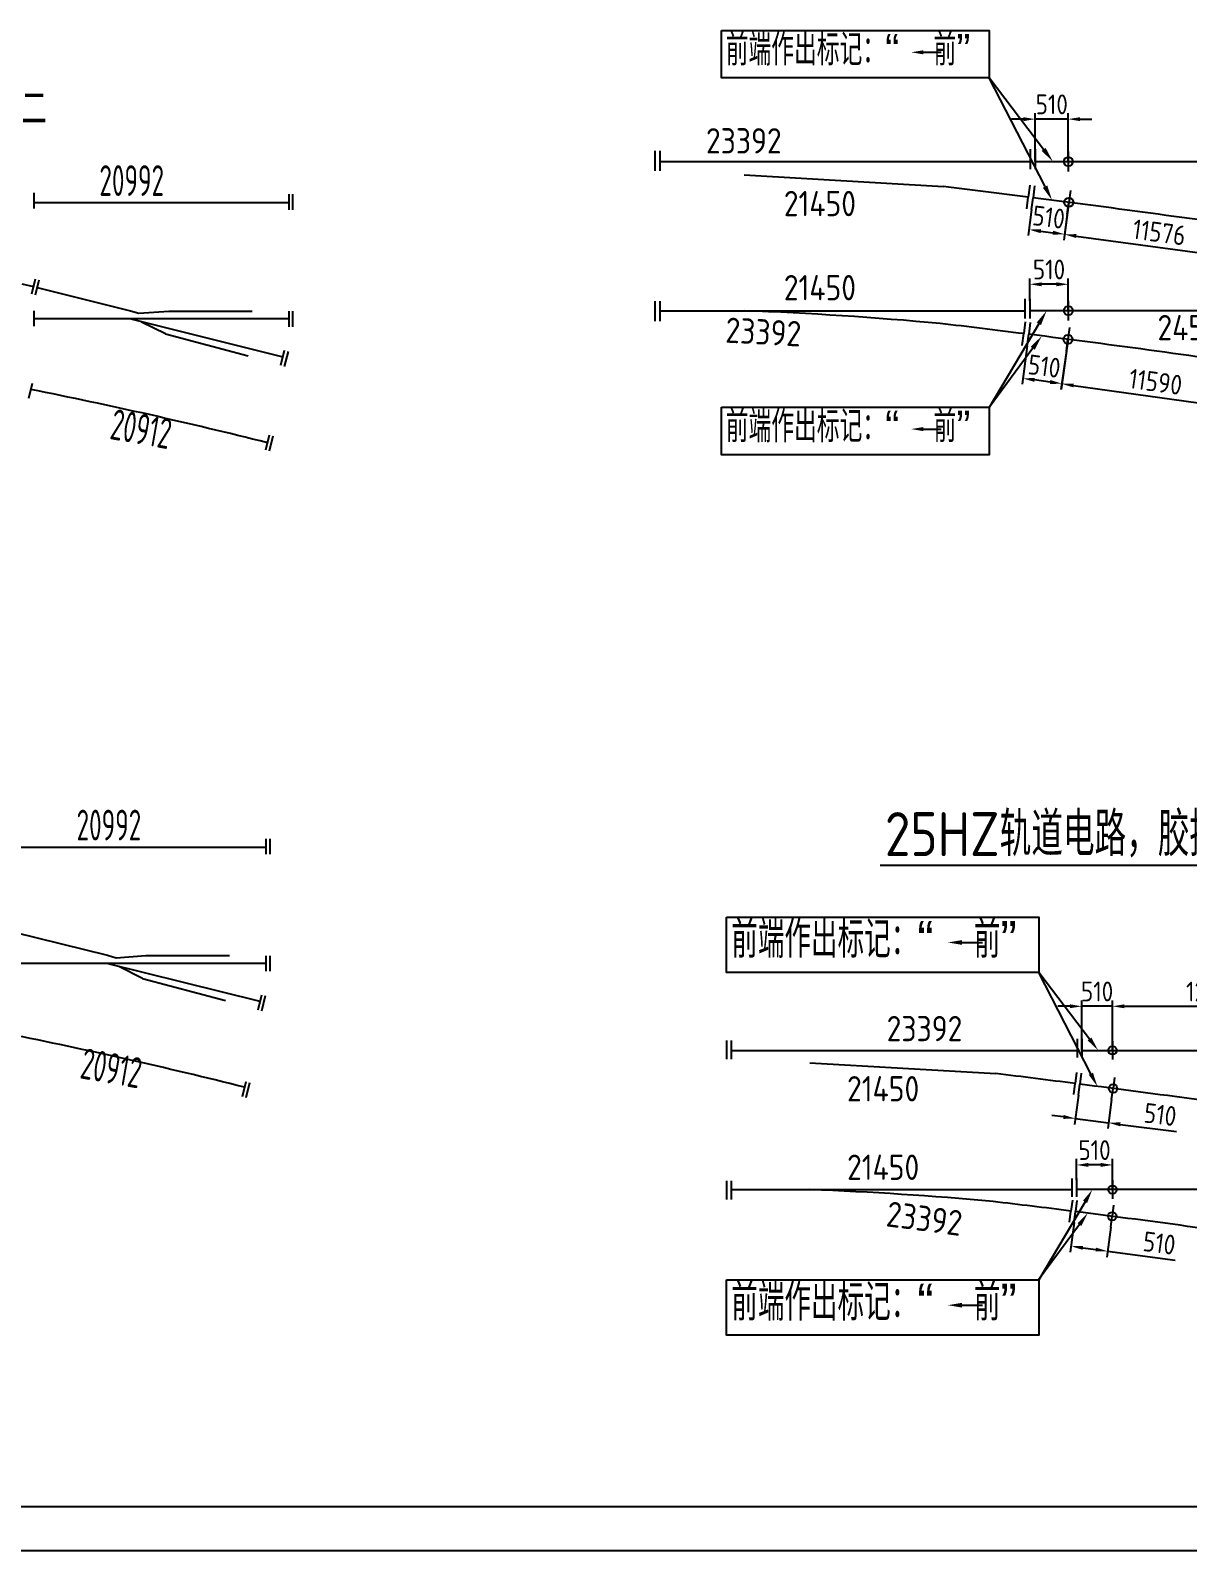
# Model space of a CAD drawing. Header units: millimetres. Extents: x 88099 to 263099, y -144739 to -10699.
# Drawn here: x 199889 to 213056, y -40399 to -23101 of the extents above; entities that cross this region are included whole.
import ezdxf
from ezdxf import colors
from ezdxf.entities.mleader import LeaderData, LeaderLine
from ezdxf.math import Vec2, Vec3

# ---------------------------------------------------------------- set-up
doc = ezdxf.new("R2010")
doc.units = ezdxf.units.MM
doc.layers.get('0').update_dxf_attribs({"color": 1})
doc.layers.get('Defpoints').update_dxf_attribs({"color": 252})
for name, color, linetype in [('4', 7, 'Continuous'), ('尺寸线层', 7, 'Continuous'), ('粗实线层', 1, 'Continuous'), ('细实线层', 7, 'Continuous')]:
    doc.layers.add(name, color=color, linetype=linetype)
doc.styles.add('HZ', font='gbenor.shx', dxfattribs={"width": 0.7, "bigfont": 'gbcbig.shx'})
doc.styles.get("Standard").update_dxf_attribs({"font": 'gbenor.shx', "bigfont": 'gbcbig.shx'})
doc.dimstyles.new('ISO-25', dxfattribs={"dimtxt": 3.5, "dimasz": 2, "dimexe": 0.75, "dimexo": 0, "dimtad": 1, "dimdec": 1, "dimtxsty": 'Standard', "dimcen": 2.5, "dimclrd": 2, "dimclre": 2, "dimclrt": 2, "dimadec": 0, "dimazin": 0, "dimtfac": 1, "dimtdec": 1, "dimtmove": 0, "dimatfit": 3, "dimfxl": 1, "dimarcsym": 0})

# ---------------------------------------------------------------- blocks, each defined once
blk = doc.blocks.new('*D98')
at = {"layer": 'Defpoints', "color": 0, "transparency": 16777216}
for p in [(211260, -25990), (211260, -26177), (211698, -26291)]:
    blk.add_point(p, dxfattribs=at)
at = {"layer": '细实线层', "color": 7, "lineweight": -2, "transparency": 16777216}
for p, q in [((211260, -26177), (211260, -25923)), ((211698, -26291), (211698, -25923)), ((211563, -25990), (211395, -25990))]:
    blk.add_line(p, q, dxfattribs=at)
at = {"layer": '细实线层', "color": 7, "transparency": 16777216}
for points in [[(211395, -25968), (211395, -26013), (211260, -25990)], [(211563, -25968), (211563, -26013), (211698, -25990)]]:
    blk.add_solid(points, dxfattribs=at)
at = {"layer": '细实线层', "color": 2, "transparency": 16777216, "insert": (211479, -25822), "char_height": 225, "attachment_point": 5}
blk.add_mtext('510', dxfattribs=at)
blk = doc.blocks.new('*D128')
at = {"layer": 'Defpoints', "color": 0, "transparency": 16777216}
for p in [(211322, -24111), (211322, -24593), (211698, -24593)]:
    blk.add_point(p, dxfattribs=at)
at = {"layer": '细实线层', "color": 7, "lineweight": -2, "transparency": 16777216}
for p, q in [((211187, -24111), (211052, -24111)), ((211322, -24593), (211322, -24044)), ((211698, -24111), (211322, -24111)), ((211698, -24593), (211698, -24044)), ((211833, -24111), (211968, -24111))]:
    blk.add_line(p, q, dxfattribs=at)
at = {"layer": '细实线层', "color": 7, "transparency": 16777216}
for points in [[(211187, -24089), (211187, -24134), (211322, -24111)], [(211833, -24089), (211833, -24134), (211698, -24111)]]:
    blk.add_solid(points, dxfattribs=at)
at = {"layer": '细实线层', "color": 2, "transparency": 16777216, "insert": (211510, -23943), "char_height": 225, "attachment_point": 5}
blk.add_mtext('510', dxfattribs=at)
blk = doc.blocks.new('*D133')
at = {"layer": 'Defpoints', "color": 0, "transparency": 16777216}
for p in [(211281, -25139), (211687, -25192), (211657, -25421)]:
    blk.add_point(p, dxfattribs=at)
at = {"layer": '细实线层', "color": 7, "lineweight": -2, "transparency": 16777216}
for p, q in [((211281, -25139), (211243, -25435)), ((211687, -25192), (211648, -25488)), ((211385, -25386), (211523, -25404))]:
    blk.add_line(p, q, dxfattribs=at)
at = {"layer": '细实线层', "color": 7, "transparency": 16777216}
for points in [[(211388, -25363), (211382, -25408), (211251, -25368)], [(211526, -25381), (211520, -25426), (211657, -25421)]]:
    blk.add_solid(points, dxfattribs=at)
at = {"layer": '细实线层', "color": 2, "transparency": 16777216, "insert": (211476, -25227), "char_height": 225, "attachment_point": 5, "rotation": 352.6048}
blk.add_mtext('510', dxfattribs=at)
blk = doc.blocks.new('*D136')
at = {"layer": 'Defpoints', "color": 0, "transparency": 16777216}
for p in [(211231, -26690), (211677, -26750), (211181, -27061)]:
    blk.add_point(p, dxfattribs=at)
at = {"layer": '细实线层', "color": 7, "lineweight": -2, "transparency": 16777216}
for p, q in [((211231, -26690), (211172, -27127)), ((211677, -26750), (211618, -27187)), ((211493, -27103), (211315, -27079))]:
    blk.add_line(p, q, dxfattribs=at)
at = {"layer": '细实线层', "color": 7, "transparency": 16777216}
for points in [[(211318, -27056), (211312, -27101), (211181, -27061)], [(211496, -27080), (211490, -27125), (211627, -27121)]]:
    blk.add_solid(points, dxfattribs=at)
at = {"layer": '细实线层', "color": 2, "transparency": 16777216, "insert": (211426, -26923), "char_height": 225, "attachment_point": 5, "rotation": 352.3365}
blk.add_mtext('510', dxfattribs=at)
blk = doc.blocks.new('*D107')
at = {"layer": 'Defpoints', "color": 0, "transparency": 16777216}
for p in [(211704, -25058), (213816, -25346), (213766, -25710)]:
    blk.add_point(p, dxfattribs=at)
at = {"layer": '细实线层', "color": 7, "lineweight": -2, "transparency": 16777216}
for p, q in [((211704, -25058), (211646, -25490)), ((213816, -25346), (213757, -25777)), ((211788, -25441), (213633, -25692))]:
    blk.add_line(p, q, dxfattribs=at)
at = {"layer": '细实线层', "color": 7, "transparency": 16777216}
for points in [[(211792, -25419), (211785, -25463), (211655, -25423)], [(213636, -25670), (213630, -25714), (213766, -25710)]]:
    blk.add_solid(points, dxfattribs=at)
at = {"layer": '细实线层', "color": 2, "transparency": 16777216, "insert": (212733, -25399), "char_height": 225, "attachment_point": 5, "rotation": 352.2416}
blk.add_mtext('11576', dxfattribs=at)
blk = doc.blocks.new('*D108')
at = {"layer": 'Defpoints', "color": 0, "transparency": 16777216}
for p in [(211695, -26616), (213783, -26906), (213713, -27412)]:
    blk.add_point(p, dxfattribs=at)
at = {"layer": '细实线层', "color": 7, "lineweight": -2, "transparency": 16777216}
for p, q in [((211695, -26616), (211615, -27189)), ((213783, -26906), (213704, -27479)), ((211758, -27141), (213580, -27394))]:
    blk.add_line(p, q, dxfattribs=at)
at = {"layer": '细实线层', "color": 7, "transparency": 16777216}
for points in [[(211761, -27119), (211755, -27163), (211624, -27123)], [(213583, -27371), (213576, -27416), (213713, -27412)]]:
    blk.add_solid(points, dxfattribs=at)
at = {"layer": '细实线层', "color": 2, "transparency": 16777216, "insert": (212692, -27100), "char_height": 225, "attachment_point": 5, "rotation": 352.1043}
blk.add_mtext('11590', dxfattribs=at)
blk = doc.blocks.new('*D90')
at = {"layer": 'Defpoints', "color": 0, "transparency": 16777216}
for p in [(211793, -36011), (211793, -36185), (212202, -36291)]:
    blk.add_point(p, dxfattribs=at)
at = {"layer": '细实线层', "color": 7, "lineweight": -2, "transparency": 16777216}
for p, q in [((211793, -36185), (211793, -35943)), ((212202, -36291), (212202, -35943)), ((212067, -36011), (211928, -36011))]:
    blk.add_line(p, q, dxfattribs=at)
at = {"layer": '细实线层', "color": 7, "transparency": 16777216}
for points in [[(211928, -35988), (211928, -36033), (211793, -36011)], [(212067, -35988), (212067, -36033), (212202, -36011)]]:
    blk.add_solid(points, dxfattribs=at)
at = {"layer": '细实线层', "color": 2, "transparency": 16777216, "insert": (211997, -35842), "char_height": 225, "attachment_point": 5}
blk.add_mtext('510', dxfattribs=at)
blk = doc.blocks.new('*D91')
at = {"layer": 'Defpoints', "color": 0, "transparency": 16777216}
for p in [(211851, -34206), (211851, -34707), (212202, -34707)]:
    blk.add_point(p, dxfattribs=at)
at = {"layer": '细实线层', "color": 7, "lineweight": -2, "transparency": 16777216}
for p, q in [((211716, -34206), (211581, -34206)), ((211851, -34707), (211851, -34138)), ((212202, -34206), (211851, -34206)), ((212202, -34707), (212202, -34138)), ((212337, -34206), (212472, -34206))]:
    blk.add_line(p, q, dxfattribs=at)
at = {"layer": '细实线层', "color": 7, "transparency": 16777216}
for points in [[(211716, -34183), (211716, -34228), (211851, -34206)], [(212337, -34183), (212337, -34228), (212202, -34206)]]:
    blk.add_solid(points, dxfattribs=at)
at = {"layer": '细实线层', "color": 2, "transparency": 16777216, "insert": (212026, -34037), "char_height": 225, "attachment_point": 5}
blk.add_mtext('510', dxfattribs=at)
blk = doc.blocks.new('*D122')
at = {"layer": 'Defpoints', "color": 0, "transparency": 16777216}
for p in [(214468, -34206), (212202, -34707), (214468, -34707)]:
    blk.add_point(p, dxfattribs=at)
at = {"layer": '细实线层', "color": 7, "lineweight": -2, "transparency": 16777216}
for p, q in [((212202, -34707), (212202, -34138)), ((212337, -34206), (214333, -34206)), ((214468, -34707), (214468, -34138))]:
    blk.add_line(p, q, dxfattribs=at)
at = {"layer": '细实线层', "color": 7, "transparency": 16777216}
for points in [[(212337, -34183), (212337, -34228), (212202, -34206)], [(214333, -34183), (214333, -34228), (214468, -34206)]]:
    blk.add_solid(points, dxfattribs=at)
at = {"layer": '细实线层', "color": 2, "transparency": 16777216, "insert": (213335, -34037), "char_height": 225, "attachment_point": 5}
blk.add_mtext('12610', dxfattribs=at)
blk = doc.blocks.new('*D123')
at = {"layer": 'Defpoints', "color": 0, "transparency": 16777216}
for p in [(211813, -35216), (212191, -35265), (212157, -35531)]:
    blk.add_point(p, dxfattribs=at)
at = {"layer": '细实线层', "color": 7, "lineweight": -2, "transparency": 16777216}
for p, q in [((211813, -35216), (211770, -35549)), ((212191, -35265), (212148, -35598)), ((211644, -35465), (211510, -35447)), ((211778, -35482), (212157, -35531)), ((212290, -35549), (212928, -35631))]:
    blk.add_line(p, q, dxfattribs=at)
at = {"layer": '细实线层', "color": 7, "transparency": 16777216}
for points in [[(211647, -35443), (211641, -35487), (211778, -35482)], [(212293, -35526), (212288, -35571), (212157, -35531)]]:
    blk.add_solid(points, dxfattribs=at)
at = {"layer": '细实线层', "color": 2, "transparency": 16777216, "insert": (212745, -35438), "char_height": 225, "attachment_point": 5, "rotation": 352.6048}
blk.add_mtext('510', dxfattribs=at)
blk = doc.blocks.new('*D124')
at = {"layer": 'Defpoints', "color": 0, "transparency": 16777216}
for p in [(211766, -36664), (212182, -36720), (211729, -36936)]:
    blk.add_point(p, dxfattribs=at)
at = {"layer": '细实线层', "color": 7, "lineweight": -2, "transparency": 16777216}
for p, q in [((211766, -36664), (211720, -37003)), ((212182, -36720), (212136, -37059)), ((211863, -36954), (212011, -36974)), ((212145, -36992), (212916, -37096))]:
    blk.add_line(p, q, dxfattribs=at)
at = {"layer": '细实线层', "color": 7, "transparency": 16777216}
for points in [[(211866, -36932), (211860, -36976), (211729, -36936)], [(212014, -36952), (212008, -36996), (212145, -36992)]]:
    blk.add_solid(points, dxfattribs=at)
at = {"layer": '细实线层', "color": 2, "transparency": 16777216, "insert": (212734, -36901), "char_height": 225, "attachment_point": 5, "rotation": 352.3365}
blk.add_mtext('510', dxfattribs=at)

msp = doc.modelspace()

# ---------------------------------------------------------------- linework, layer by layer
at = {"color": 1, "linetype": 'ByBlock', "ltscale": 10}
for p, q in [((207049.06, -24593.37), (210276.85, -24593.37)), ((210276.85, -24593.37), (211265.58, -24593.37)), ((211322.15, -24593.37), (213697.77, -24593.37)), ((208008.96, -24743.77), (210276.85, -24876.55)), ((207049.06, -26290.52), (210276.85, -26290.52)), ((210276.85, -26290.52), (211203.37, -26290.55)), ((213447.71, -26290.6), (211259.95, -26290.6)), ((207862.68, -34707.03), (210875.28, -34707.03)), ((210875.28, -34707.03), (211798.1, -34707.03)), ((211850.9, -34707.03), (214586.84, -34707.03)), ((208758.59, -34847.4), (210875.28, -34971.33)), ((207862.68, -36291.03), (210875.28, -36291.03)), ((210875.28, -36291.03), (211740.04, -36291.07)), ((213834.76, -36291.11), (211792.84, -36291.11))]:
    msp.add_line(p, q, dxfattribs=at)
for centre, radius, start, end in [((186126.59, -220702.67), 197309.67, 82.6870429, 82.9694974), ((186126.59, -220702.67), 197309.67, 81.836395, 82.6705061), ((206244.24, -70504.86), 44249.54, 84.816551, 87.714375), ((194946.13, -155743.47), 130208.73, 82.8330412, 83.2537925), ((194946.13, -155743.47), 130208.73, 81.5142985, 82.8079824), ((188335.04, -217742.38), 184155.69, 82.6870429, 82.9694974), ((188335.04, -217742.38), 184155.69, 81.836395, 82.6705061), ((207111.52, -77557.75), 41299.57, 84.816551, 87.714375), ((196566.61, -157113.79), 121528.15, 82.8330412, 83.2537925), ((196566.61, -157113.79), 121528.15, 81.5142985, 82.8079824)]:
    msp.add_arc(centre, radius, start, end, dxfattribs=at)
at = {"layer": '4', "color": 7, "linetype": 'Continuous'}
for p, q in [((199928.62, -24950.98), (199928.62, -25126.98)), ((202828.44, -24966.16), (202828.44, -25142.16)), ((202872.44, -24966.16), (202872.44, -25142.16)), ((199943.66, -25932.6), (199901.34, -26103.44)), ((199986.37, -25943.18), (199944.05, -26114.02)), ((199928.62, -26291.75), (199928.62, -26467.75)), ((202828.44, -26297.27), (202828.44, -26473.27)), ((202872.44, -26297.27), (202872.44, -26473.27)), ((202777.43, -26744.53), (202735.11, -26915.37)), ((202820.14, -26755.11), (202777.82, -26925.95)), ((199910.42, -27118.57), (199868.1, -27289.41)), ((202606.31, -27707.92), (202564, -27878.76)), ((202649.02, -27718.5), (202606.71, -27889.34)), ((202568.82, -32299.53), (202568.82, -32475.53)), ((202612.82, -32299.53), (202612.82, -32475.53)), ((202568.82, -33630.65), (202568.82, -33806.65)), ((202612.82, -33630.65), (202612.82, -33806.65)), ((202517.81, -34077.9), (202475.49, -34248.74)), ((202560.52, -34088.48), (202518.2, -34259.32)), ((202340.72, -35065.43), (202298.4, -35236.27)), ((202383.42, -35076.01), (202341.11, -35246.85))]:
    msp.add_line(p, q, dxfattribs=at)
at = {"layer": '尺寸线层'}
for points in [[(207751.75, -23103.07), (210797.67, -23103.07), (210797.67, -23642.3), (207751.75, -23642.3)], [(207752.13, -27390.14), (210798.05, -27390.14), (210798.05, -27929.38), (207752.13, -27929.38)], [(207807.81, -33190.26), (211361.38, -33190.26), (211361.38, -33819.37), (207807.81, -33819.37)], [(207807.81, -37317.95), (211361.38, -37317.95), (211361.38, -37947.06), (207807.81, -37947.06)]]:
    msp.add_lwpolyline(points, close=True, dxfattribs=at)
at = {"layer": '粗实线层'}
for p, q in [((199928.62, -25060.02), (202828.44, -25060.02)), ((199793.37, -25984.02), (199922.91, -26016.38)), ((199965.6, -26027.04), (201026.48, -26292.02)), ((201026.48, -26292.02), (201122.78, -26320.74)), ((199928.62, -26380.02), (201015.65, -26380.02)), ((201015.65, -26380.02), (202759.81, -26815.67)), ((201015.65, -26380.02), (202828.44, -26380.02)), ((201122.78, -26320.74), (201463.59, -26294.54)), ((201425.08, -26554.66), (201154.24, -26420.27)), ((201463.59, -26294.54), (202412.59, -26294.54)), ((201425.08, -26554.66), (202368.02, -26805.31)), ((199669, -32393.39), (202568.82, -32393.39)), ((199705.98, -33360.41), (200766.86, -33625.39)), ((199669, -33713.39), (200756.04, -33713.39)), ((200756.04, -33713.39), (202500.19, -34149.04)), ((200756.04, -33713.39), (202568.82, -33713.39)), ((200766.86, -33625.39), (200863.16, -33654.11)), ((200863.16, -33654.11), (201203.97, -33627.91)), ((201203.97, -33627.91), (202152.97, -33627.91)), ((201165.46, -33888.03), (200894.62, -33753.64)), ((201165.46, -33888.03), (202108.4, -34138.68)), ((90598.58, -39899.02), (213698.58, -39899.02)), ((195698.58, -39899.02), (262598.58, -39899.02))]:
    msp.add_line(p, q, dxfattribs=at)
at = {"layer": '粗实线层', "ltscale": 10}
msp.add_line((209558.32, -32598.73), (222568.05, -32598.73), dxfattribs=at)
at = {"layer": '粗实线层'}
for centre in [(188868.38, -82397.92), (188608.76, -89731.29)]:
    msp.add_arc(centre, 56301.07, 75.898965, 78.707128, dxfattribs=at)
at = {"layer": '细实线层', "color": 7}
for p, q in [((210050.36, -23350.75), (210251.34, -23350.75)), ((210050.73, -27637.82), (210251.72, -27637.82)), ((210489.51, -33479.22), (210723.99, -33479.22)), ((210489.51, -37606.92), (210723.99, -37606.92))]:
    msp.add_line(p, q, dxfattribs=at)
at = {"layer": '细实线层'}
for p, q in [((206992.49, -24472.69), (206992.49, -24698.97)), ((207049.06, -24472.69), (207049.06, -24698.97)), ((211265.58, -24453.17), (211265.58, -24679.46)), ((211322.15, -24453.17), (211322.15, -24679.46)), ((211698.06, -24480.23), (211698.06, -24706.52)), ((211259.1, -24864.1), (211241.92, -24997.98)), ((211315.58, -24871.36), (211298.41, -25005.24)), ((211224.75, -25131.87), (211241.92, -24997.98)), ((211281.24, -25139.1), (211298.41, -25005.22)), ((211686.6, -25191.72), (211704.42, -25057.92)), ((211721.59, -24924.03), (211704.42, -25057.92)), ((206992.49, -26184.12), (206992.49, -26410.41)), ((207049.06, -26184.12), (207049.06, -26410.41)), ((211203.37, -26154.45), (211203.37, -26380.74)), ((211259.95, -26154.45), (211259.95, -26380.74)), ((211698.06, -26177.46), (211698.06, -26403.74)), ((211208.28, -26418.2), (211191.11, -26552.08)), ((211264.77, -26425.45), (211247.59, -26559.34)), ((211173.93, -26685.97), (211191.11, -26552.08)), ((211230.42, -26693.2), (211247.59, -26559.32)), ((211676.73, -26750.2), (211694.55, -26616.41)), ((211711.72, -26482.52), (211694.55, -26616.41)), ((207809.88, -34594.39), (207809.88, -34805.59)), ((207862.68, -34594.39), (207862.68, -34805.59)), ((211798.1, -34576.18), (211798.1, -34787.38)), ((211850.9, -34576.18), (211850.9, -34787.38)), ((212201.75, -34601.43), (212201.75, -34812.63)), ((211759.99, -35209.63), (211776.02, -35084.67)), ((211792.05, -34959.71), (211776.02, -35084.67)), ((211812.71, -35216.38), (211828.74, -35091.42)), ((211844.77, -34966.48), (211828.74, -35091.44)), ((212223.71, -35015.65), (212207.69, -35140.61)), ((212191.05, -35265.49), (212207.69, -35140.61)), ((207809.88, -36191.73), (207809.88, -36402.93)), ((207862.68, -36191.73), (207862.68, -36402.93)), ((211740.04, -36164.04), (211740.04, -36375.24)), ((211792.84, -36164.04), (211792.84, -36375.24)), ((212201.75, -36185.51), (212201.75, -36396.71)), ((211744.62, -36410.2), (211728.59, -36535.16)), ((211797.34, -36416.97), (211781.31, -36541.93)), ((212214.5, -36470.24), (212198.47, -36595.2)), ((211712.57, -36660.12), (211728.59, -36535.16)), ((211765.29, -36666.87), (211781.32, -36541.91)), ((212181.84, -36720.08), (212198.47, -36595.2)), ((88098.58, -40399.02), (263098.58, -40399.02))]:
    msp.add_line(p, q, dxfattribs=at)
at = {"layer": '细实线层', "color": 6}
for centre, radius in [((211698.06, -24593.37), 51.43), ((211704.42, -25057.92), 51.43), ((211698.06, -26290.6), 51.43), ((211694.55, -26616.41), 51.43), ((212201.75, -34707.03), 48), ((212207.69, -35140.59), 48), ((212201.75, -36291.11), 48), ((212198.47, -36595.2), 48)]:
    msp.add_circle(centre, radius, dxfattribs=at)
at = {"layer": '细实线层', "color": 7}
for points in [[(210050.36, -23327.61), (210050.36, -23373.89), (209911.5, -23350.75)], [(210050.73, -27614.68), (210050.73, -27660.97), (209911.87, -27637.82)], [(210489.51, -33452.22), (210489.51, -33506.22), (210327.51, -33479.22)], [(210489.51, -37579.92), (210489.51, -37633.92), (210327.51, -37606.92)]]:
    msp.add_solid(points, dxfattribs=at)

# ---------------------------------------------------------------- texts
at = {"color": 7, "style": 'HZ'}
for s, height, p in [('前端作出标记：“  前”', 360, (207799.82, -23501.08)), ('绝缘接头设在直股           图二', 400, (194808.76, -24193.73)), ('前端作出标记：“  前”', 360, (207800.19, -27788.15)), ('25HZ轨道电路，胶接绝缘设置在曲股时，导轨跳线孔钻制示意图      (图六)', 500, (209610.75, -32496.24)), ('前端作出标记：“  前”', 420, (207863.88, -33654.6)), ('前端作出标记：“  前”', 420, (207863.88, -37782.3))]:
    msp.add_text(s, height=height, dxfattribs=at).set_placement(p)
at = {"layer": '4', "color": 7, "style": 'HZ', "width": 0.7}
for p in [(200673.92, -24985.12), (200414.3, -32318.5)]:
    msp.add_text('20992', height=350, dxfattribs=at).set_placement(p)
for p in [(200781.34, -27748.93), (200441.5, -35022.87)]:
    msp.add_text('20912', height=350, rotation=350, dxfattribs=at).set_placement(p)
at = {"layer": '细实线层', "style": 'HZ'}
for s, p in [('23392', (207575.7, -24501.76)), ('21450', (208461.53, -25215.66)), ('21450', (208461.53, -26172.85)), ('24583(12579,11996)', (212712.92, -26627.46)), ('23392', (209631.64, -34603.55)), ('21450', (209180.99, -35287.83)), ('21450', (209180.99, -36181.21))]:
    msp.add_text(s, height=288, dxfattribs=at).set_placement(p)
for rotation, p in [(356.91884, (207791.37, -26653.49)), (352.49855, (209615.29, -36707.48))]:
    msp.add_text('23392', height=288, rotation=rotation, dxfattribs=at).set_placement(p)

# ---------------------------------------------------------------- dimensions: what is measured, and where the dimension line sits
at = {"layer": '细实线层', "color": 2}
for base, p1, p2, picture, middle in [((211322.15, -24111.35), (211698.06, -24593.37), (211322.15, -24593.37), '*D128', (211510.11, -24111.35)), ((211259.95, -25990.31), (211698.06, -26290.6), (211259.95, -26177.41), '*D98', (211479, -25990.31)), ((211850.9, -34205.9), (212201.75, -34707.03), (211850.9, -34707.03), '*D91', (212026.33, -34205.9)), ((211792.84, -36010.84), (212201.75, -36291.11), (211792.84, -36185.47), '*D90', (211997.29, -36010.84))]:
    dim = msp.add_linear_dim(base=base, p1=p1, p2=p2, text='510', dimstyle='ISO-25', override={"dimscale": 90, "dimtxt": 2.5, "dimasz": 1.5, "dimdsep": 46, "dimclrd": 7, "dimclre": 7}, dxfattribs=at)
    dim.commit()
    dim.dimension.update_dxf_attribs({"geometry": picture, "text_midpoint": middle, "dimtype": 160})
for base, p1, p2, angle, picture, middle in [((211656.84, -25420.97), (211281.24, -25139.1), (211686.6, -25191.72), 352.604778, '*D133', (211454.16, -25394.66)), ((211181, -27060.51), (211676.73, -26750.2), (211230.82, -26690.21), 172.336542, '*D136', (211403.95, -27090.51)), ((212156.55, -35531.3), (211812.71, -35216.38), (212191.05, -35265.49), 352.604778, '*D123', (212723.38, -35604.87)), ((211729.07, -36936.04), (212181.84, -36720.08), (211765.66, -36664.08), 172.336542, '*D124', (212711.73, -37068.27))]:
    dim = msp.add_linear_dim(base=base, p1=p1, p2=p2, angle=angle, text='510', dimstyle='ISO-25', override={"dimscale": 90, "dimtxt": 2.5, "dimasz": 1.5, "dimdsep": 46, "dimclrd": 7, "dimclre": 7}, dxfattribs=at)
    dim.commit()
    dim.dimension.update_dxf_attribs({"geometry": picture, "text_midpoint": middle, "dimtype": 161})
for p1, p2, distance, text, picture, middle in [((211704.42, -25057.89), (213816.08, -25345.59), -368.12, '11576', '*D107', (212733.34, -25399.29)), ((211694.55, -26616.38), (213783.44, -26906.08), -510.97, '11590', '*D108', (212691.99, -27100.21))]:
    dim = msp.add_aligned_dim(p1=p1, p2=p2, distance=distance, text=text, dimstyle='ISO-25', override={"dimscale": 90, "dimtxt": 2.5, "dimasz": 1.5, "dimdsep": 46, "dimclrd": 7, "dimclre": 7}, dxfattribs=at)
    dim.commit()
    dim.dimension.update_dxf_attribs({"geometry": picture, "text_midpoint": middle})
dim = msp.add_linear_dim(base=(214468.33, -34205.9), p1=(212201.75, -34707.03), p2=(214468.33, -34707.03), text='12610', dimstyle='ISO-25', override={"dimscale": 90, "dimtxt": 2.5, "dimasz": 1.5, "dimdsep": 46, "dimclrd": 7, "dimclre": 7}, dxfattribs=at)
dim.commit()
dim.dimension.update_dxf_attribs({"geometry": '*D122', "text_midpoint": (213335.04, -34037.15)})

# ---------------------------------------------------------------- leaders
at = {"layer": '尺寸线层'}
ml = msp.add_multileader_mtext('Standard', dxfattribs=at)
ml.set_content('', color=256)
ml.set_leader_properties()
ml.build(insert=Vec2(0, 0))
ml.multileader.update_dxf_attribs({"text_right_attachment_type": 6, "dogleg_length": 0.36, "arrow_head_size": 173.57})
ctx = ml.context
ctx.base_point, ctx.char_height, ctx.arrow_head_size, ctx.landing_gap_size, ctx.plane_origin = Vec3(210792.12, -23616.59), 51.43, 173.57, 2.57, Vec3(211522.85, -24593.37)
ctx.right_attachment, ctx.text_align_type = 6, 2
notes = []
notes.append((ctx, [(0, (1, 1, 0), (210797.72, -23642.3), (-1, 0), 0.463, [(0, [(211522.85, -24593.37)], 0, [])])]))
ctx.mtext.insert, ctx.mtext.alignment, ctx.mtext.flow_direction = Vec3(210794.69, -23590.88), 3, 5
ml = msp.add_multileader_mtext('Standard', dxfattribs=at)
ml.set_content('', color=256)
ml.set_leader_properties()
ml.build(insert=Vec2(0, 0))
ml.multileader.update_dxf_attribs({"text_right_attachment_type": 6, "dogleg_length": 0.36, "arrow_head_size": 173.57})
ctx = ml.context
ctx.base_point, ctx.char_height, ctx.arrow_head_size, ctx.landing_gap_size, ctx.plane_origin = Vec3(210792.12, -23616.59), 51.43, 173.57, 2.57, Vec3(211513.11, -25032.98)
ctx.right_attachment, ctx.text_align_type = 6, 2
notes.append((ctx, [(0, (1, 1, 0), (210797.72, -23642.3), (-1, 0), 0.463, [(0, [(211513.11, -25032.98)], 0, [])])]))
ctx.mtext.insert, ctx.mtext.alignment, ctx.mtext.flow_direction = Vec3(210794.69, -23590.88), 3, 5
ml = msp.add_multileader_mtext('Standard', dxfattribs=at)
ml.set_content('', color=256)
ml.set_leader_properties()
ml.build(insert=Vec2(0, 0))
ml.multileader.update_dxf_attribs({"text_right_attachment_type": 6, "dogleg_length": 0.36, "arrow_head_size": 173.57})
ctx = ml.context
ctx.base_point, ctx.char_height, ctx.arrow_head_size, ctx.landing_gap_size, ctx.plane_origin = Vec3(210792.06, -27365.07), 51.43, 173.57, 2.57, Vec3(211522.85, -29015.91)
ctx.right_attachment, ctx.text_align_type = 6, 2
notes.append((ctx, [(0, (1, 1, 0), (210797.66, -27390.79), (-1, 0), 0.463, [(0, [(211452.17, -26290.6)], 0, [])])]))
ctx.mtext.insert, ctx.mtext.alignment, ctx.mtext.flow_direction = Vec3(210794.63, -27339.36), 3, 5
ml = msp.add_multileader_mtext('Standard', dxfattribs=at)
ml.set_content('', color=256)
ml.set_leader_properties()
ml.build(insert=Vec2(0, 0))
ml.multileader.update_dxf_attribs({"text_right_attachment_type": 6, "dogleg_length": 0.36, "arrow_head_size": 173.57})
ctx = ml.context
ctx.base_point, ctx.char_height, ctx.arrow_head_size, ctx.landing_gap_size, ctx.plane_origin = Vec3(210791.59, -27365.07), 51.43, 173.57, 2.57, Vec3(211513.11, -29455.51)
ctx.right_attachment, ctx.text_align_type = 6, 2
notes.append((ctx, [(0, (1, 1, 0), (210797.2, -27390.79), (-1, 0), 0.463, [(0, [(211397.04, -26578.14)], 0, [])])]))
ctx.mtext.insert, ctx.mtext.alignment, ctx.mtext.flow_direction = Vec3(210794.17, -27339.36), 3, 5
ml = msp.add_multileader_mtext('Standard', dxfattribs=at)
ml.set_content('', color=256)
ml.set_leader_properties()
ml.build(insert=Vec2(0, 0))
ml.multileader.update_dxf_attribs({"text_right_attachment_type": 6, "dogleg_length": 0.36, "arrow_head_size": 162})
ctx = ml.context
ctx.base_point, ctx.char_height, ctx.arrow_head_size, ctx.landing_gap_size, ctx.plane_origin = Vec3(211356.2, -33795.37), 48, 162, 2.4, Vec3(212038.22, -34707.03)
ctx.right_attachment, ctx.text_align_type = 6, 2
notes.append((ctx, [(0, (1, 1, 0), (211361.43, -33819.37), (-1, 0), 0.432, [(0, [(212038.22, -34707.03)], 0, [])])]))
ctx.mtext.insert, ctx.mtext.alignment, ctx.mtext.flow_direction = Vec3(211358.6, -33771.37), 3, 5
ml = msp.add_multileader_mtext('Standard', dxfattribs=at)
ml.set_content('', color=256)
ml.set_leader_properties()
ml.build(insert=Vec2(0, 0))
ml.multileader.update_dxf_attribs({"text_right_attachment_type": 6, "dogleg_length": 0.36, "arrow_head_size": 162})
ctx = ml.context
ctx.base_point, ctx.char_height, ctx.arrow_head_size, ctx.landing_gap_size, ctx.plane_origin = Vec3(211356.2, -33795.37), 48, 162, 2.4, Vec3(212029.13, -35117.33)
ctx.right_attachment, ctx.text_align_type = 6, 2
notes.append((ctx, [(0, (1, 1, 0), (211361.43, -33819.37), (-1, 0), 0.432, [(0, [(212029.13, -35117.33)], 0, [])])]))
ctx.mtext.insert, ctx.mtext.alignment, ctx.mtext.flow_direction = Vec3(211358.6, -33771.37), 3, 5
ml = msp.add_multileader_mtext('Standard', dxfattribs=at)
ml.set_content('', color=256)
ml.set_leader_properties()
ml.build(insert=Vec2(0, 0))
ml.multileader.update_dxf_attribs({"text_right_attachment_type": 6, "dogleg_length": 0.36, "arrow_head_size": 162})
ctx = ml.context
ctx.base_point, ctx.char_height, ctx.arrow_head_size, ctx.landing_gap_size, ctx.plane_origin = Vec3(211356.15, -37293.95), 48, 162, 2.4, Vec3(212038.22, -38834.73)
ctx.right_attachment, ctx.text_align_type = 6, 2
notes.append((ctx, [(0, (1, 1, 0), (211361.38, -37317.95), (-1, 0), 0.432, [(0, [(211972.25, -36291.11)], 0, [])])]))
ctx.mtext.insert, ctx.mtext.alignment, ctx.mtext.flow_direction = Vec3(211358.55, -37269.95), 3, 5
ml = msp.add_multileader_mtext('Standard', dxfattribs=at)
ml.set_content('', color=256)
ml.set_leader_properties()
ml.build(insert=Vec2(0, 0))
ml.multileader.update_dxf_attribs({"text_right_attachment_type": 6, "dogleg_length": 0.36, "arrow_head_size": 162})
ctx = ml.context
ctx.base_point, ctx.char_height, ctx.arrow_head_size, ctx.landing_gap_size, ctx.plane_origin = Vec3(211355.72, -37293.95), 48, 162, 2.4, Vec3(212029.13, -39245.03)
ctx.right_attachment, ctx.text_align_type = 6, 2
notes.append((ctx, [(0, (1, 1, 0), (211360.95, -37317.95), (-1, 0), 0.432, [(0, [(211920.79, -36559.48)], 0, [])])]))
ctx.mtext.insert, ctx.mtext.alignment, ctx.mtext.flow_direction = Vec3(211358.12, -37269.95), 3, 5
for ctx, leaders in notes:
    for number, flags, end, landing, length, lines in leaders:
        leader = LeaderData()
        leader.index, (leader.has_last_leader_line, leader.has_dogleg_vector, leader.attachment_direction) = number, flags
        leader.last_leader_point, leader.dogleg_vector, leader.dogleg_length = Vec3(end), Vec3(landing), length
        for number, points, colour, breaks in lines:
            line = LeaderLine()
            line.index, line.vertices, line.color, line.breaks = number, Vec3.list(points), colors.encode_raw_color(colour), breaks
            leader.lines.append(line)
        ctx.leaders.append(leader)

doc.saveas('drawing.dxf')
